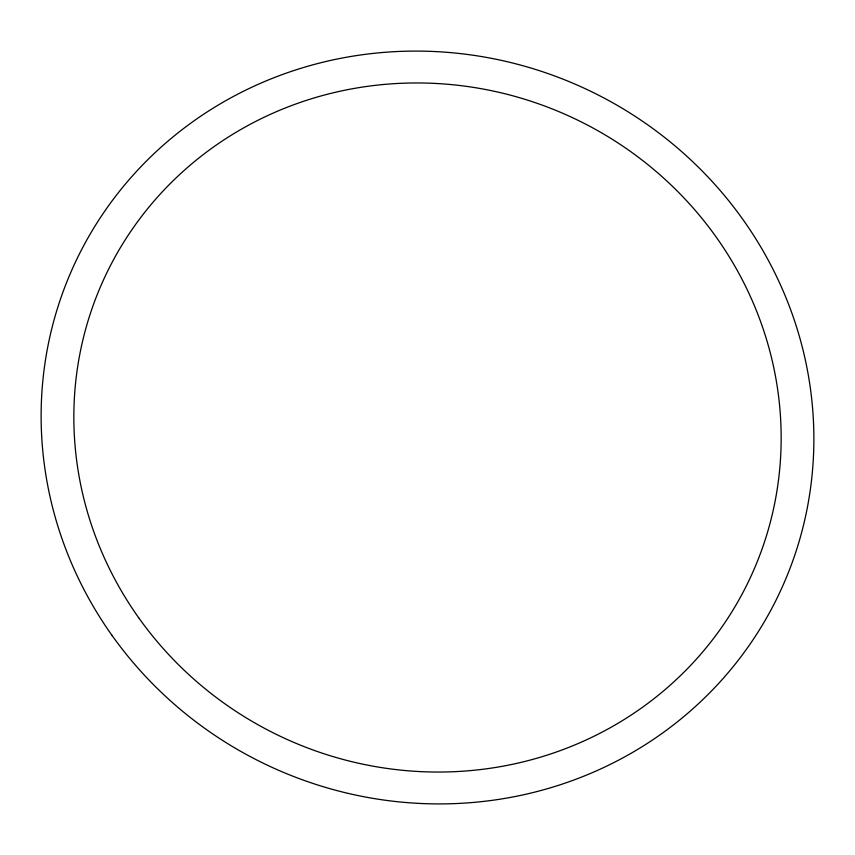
<?xml version="1.0" encoding="UTF-8"?>
<svg xmlns="http://www.w3.org/2000/svg" width="855" height="855" viewBox="0 0 855 855"><rect width="100%" height="100%" fill="white"/><g stroke="black" fill="none" stroke-linecap="round" stroke-linejoin="round"><path stroke-width="1.28" d="M111.994 635.372A388.972 373.721 24.6 0 0 778.403 595.326A388.972 373.721 24.6 0 0 392.103 51.802A388.972 373.721 24.6 0 0 111.994 635.372M138.702 617.77A356.043 342.086 24.6 0 0 748.691 581.122A356.043 342.086 24.6 0 0 395.096 83.608A356.043 342.086 24.6 0 0 138.702 617.77"/></g></svg>
